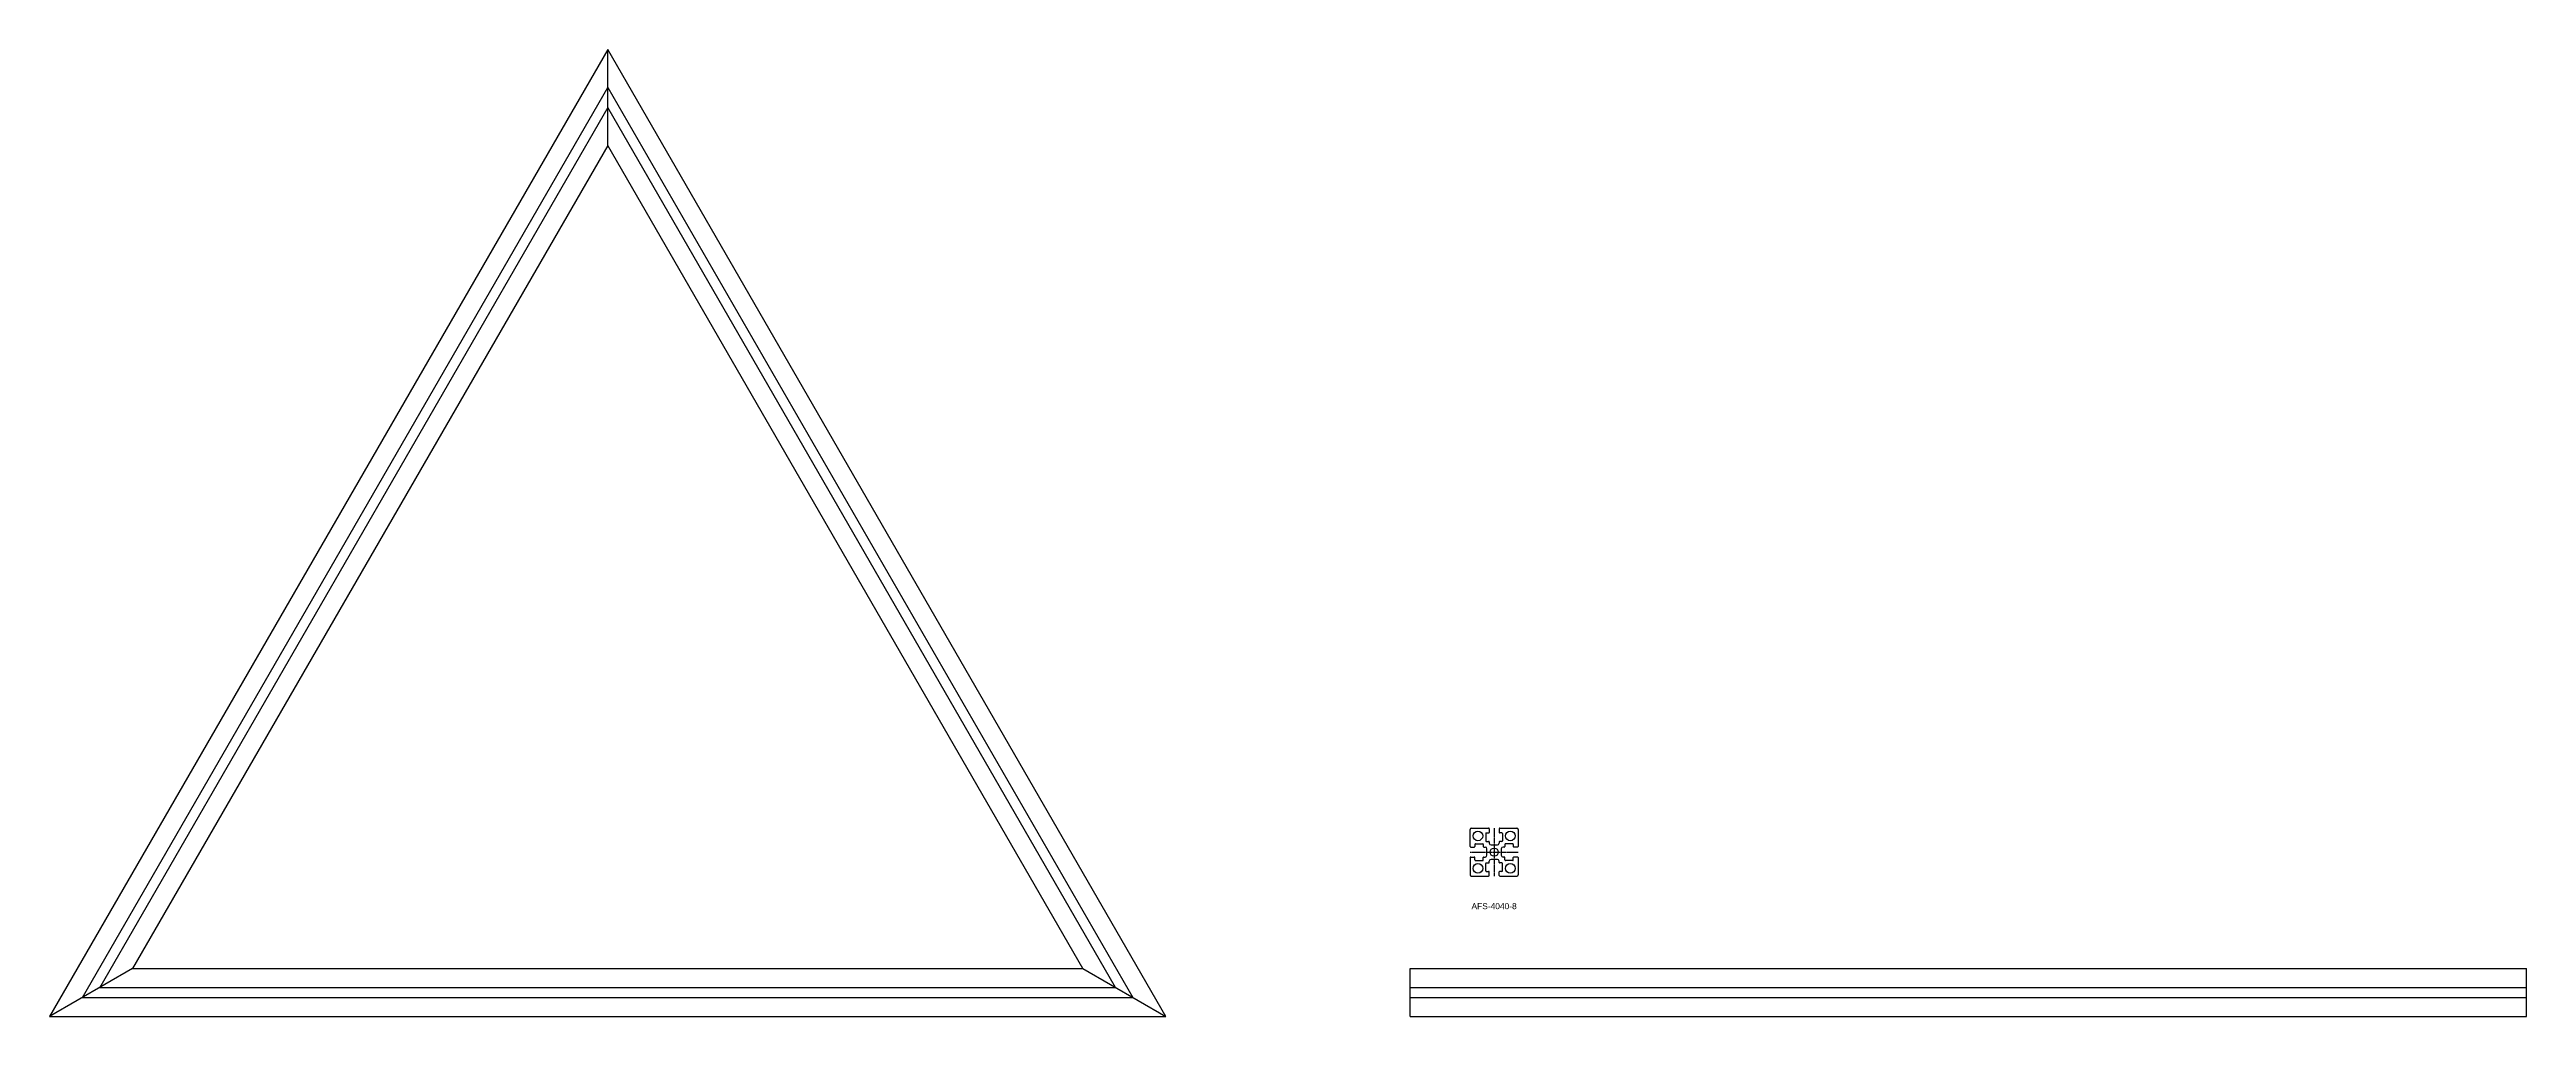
# Model space of a CAD drawing. Header units: millimetres. Extents: x 2762 to 4825, y 1083 to 1888.
import ezdxf
from ezdxf.enums import TextEntityAlignment as Align

# ---------------------------------------------------------------- set-up
doc = ezdxf.new("R2010")
doc.units = ezdxf.units.MM
doc.linetypes.add('CENTER', pattern=[1.263888, 1, -0.069444, 0.125, -0.069444])
doc.styles.get("Standard").update_dxf_attribs({"font": 'arial.ttf'})

msp = doc.modelspace()

# ---------------------------------------------------------------- linework, layer by layer
for p, q in [((3226.7, 1888.4), (2761.7, 1083)), ((3691.7, 1083), (3226.7, 1888.4)), ((3226.7, 1808.4), (3226.7, 1888.4)), ((2789.1, 1098.9), (3226.7, 1856.7)), ((3226.7, 1840.1), (2803.5, 1107.2)), ((3226.7, 1856.7), (3664.2, 1098.9)), ((3649.8, 1107.2), (3226.7, 1840.1)), ((3226.7, 1808.4), (2830.9, 1123)), ((3622.4, 1123), (3226.7, 1808.4)), ((2830.9, 1123), (2761.7, 1083)), ((2830.9, 1123), (3622.4, 1123)), ((3622.4, 1123), (3691.7, 1083)), ((3895.1, 1123), (4825.1, 1123)), ((3895.1, 1083), (3895.1, 1123)), ((4825.1, 1083), (4825.1, 1123)), ((2789.1, 1098.9), (3664.2, 1098.9)), ((2803.5, 1107.2), (3649.8, 1107.2)), ((3895.1, 1107.2), (4825.1, 1107.2)), ((3895.1, 1098.9), (4825.1, 1098.9)), ((2761.7, 1083), (3691.7, 1083)), ((3895.1, 1083), (4825.1, 1083))]:
    msp.add_line(p, q)
at = {"color": 7, "linetype": 'Continuous'}
for p, q in [((3945.1, 1224.6), (3945.1, 1238.9)), ((3946.1, 1239.9), (3960.5, 1239.9)), ((3961, 1239.4), (3961, 1236.4)), ((3969.3, 1239.4), (3969.3, 1236.4)), ((3969.8, 1239.9), (3984.1, 1239.9)), ((3985.1, 1238.9), (3985.1, 1224.6)), ((3945.6, 1224.1), (3948.6, 1224.1)), ((3949.1, 1226.4), (3949.1, 1224.6)), ((3949.6, 1226.9), (3955.6, 1226.9)), ((3956.1, 1226.4), (3956.1, 1224.6)), ((3956.6, 1224.1), (3957.6, 1224.1)), ((3958.1, 1235.4), (3958.1, 1229.4)), ((3958.6, 1235.9), (3960.5, 1235.9)), ((3958.6, 1228.9), (3960.5, 1228.9)), ((3959.1, 1217.3), (3959.1, 1222.6)), ((3961, 1228.4), (3961, 1227.4)), ((3962.5, 1225.9), (3967.8, 1225.9)), ((3969.3, 1228.4), (3969.3, 1227.4)), ((3971.6, 1235.9), (3969.8, 1235.9)), ((3971.6, 1228.9), (3969.8, 1228.9)), ((3971.1, 1222.6), (3971.1, 1217.3)), ((3972.1, 1235.4), (3972.1, 1229.4)), ((3973.6, 1224.1), (3972.6, 1224.1)), ((3974.1, 1226.4), (3974.1, 1224.6)), ((3980.6, 1226.9), (3974.6, 1226.9)), ((3981.1, 1226.4), (3981.1, 1224.6)), ((3984.6, 1224.1), (3981.6, 1224.1)), ((3945.1, 1215.3), (3945.1, 1200.9)), ((3945.6, 1215.8), (3948.6, 1215.8)), ((3946.1, 1199.9), (3960.5, 1199.9)), ((3949.1, 1213.4), (3949.1, 1215.3)), ((3949.6, 1212.9), (3955.6, 1212.9)), ((3956.1, 1213.4), (3956.1, 1215.3)), ((3956.6, 1215.8), (3957.6, 1215.8)), ((3958.1, 1204.4), (3958.1, 1210.4)), ((3958.6, 1210.9), (3960.5, 1210.9)), ((3958.6, 1203.9), (3960.5, 1203.9)), ((3961, 1211.4), (3961, 1212.4)), ((3961, 1200.4), (3961, 1203.4)), ((3967.8, 1213.9), (3962.5, 1213.9)), ((3969.3, 1211.4), (3969.3, 1212.4)), ((3969.3, 1200.4), (3969.3, 1203.4)), ((3971.6, 1210.9), (3969.8, 1210.9)), ((3971.6, 1203.9), (3969.8, 1203.9)), ((3969.8, 1199.9), (3984.1, 1199.9)), ((3972.1, 1204.4), (3972.1, 1210.4)), ((3973.6, 1215.8), (3972.6, 1215.8)), ((3974.1, 1213.4), (3974.1, 1215.3)), ((3980.6, 1212.9), (3974.6, 1212.9)), ((3981.1, 1213.4), (3981.1, 1215.3)), ((3984.6, 1215.8), (3981.6, 1215.8)), ((3985.1, 1215.3), (3985.1, 1200.9))]:
    msp.add_line(p, q, dxfattribs=at)
at = {"color": 5, "linetype": 'CENTER'}
for p, q in [((3965.1, 1239.9), (3965.1, 1199.9)), ((3945.1, 1219.9), (3985.1, 1219.9))]:
    msp.add_line(p, q, dxfattribs=at)
at = {"color": 7, "linetype": 'Continuous'}
for centre, radius in [((3951.6, 1233.4), 4), ((3965.1, 1219.9), 3.4), ((3978.6, 1233.4), 4), ((3951.6, 1206.4), 4), ((3978.6, 1206.4), 4)]:
    msp.add_circle(centre, radius, dxfattribs=at)
for centre, radius, start, end in [((3946.1, 1238.9), 1, 90, 180), ((3960.5, 1239.4), 0.5, 0, 90), ((3969.8, 1239.4), 0.5, 90, 180), ((3984.1, 1238.9), 1, 0, 90), ((3945.6, 1224.6), 0.5, 180, 270), ((3948.6, 1224.6), 0.5, 270, 0), ((3949.6, 1226.4), 0.5, 90, 180), ((3955.6, 1226.4), 0.5, 0, 90), ((3956.6, 1224.6), 0.5, 180, 270), ((3957.6, 1222.6), 1.5, 0, 90), ((3958.6, 1235.4), 0.5, 90, 180), ((3958.6, 1229.4), 0.5, 180, 270), ((3960.5, 1236.4), 0.5, 270, 0), ((3960.5, 1228.4), 0.5, 0, 90), ((3962.5, 1227.4), 1.5, 180, 270), ((3967.8, 1227.4), 1.5, 270, 0), ((3969.8, 1236.4), 0.5, 180, 270), ((3969.8, 1228.4), 0.5, 90, 180), ((3972.6, 1222.6), 1.5, 90, 180), ((3971.6, 1235.4), 0.5, 0, 90), ((3971.6, 1229.4), 0.5, 270, 0), ((3973.6, 1224.6), 0.5, 270, 0), ((3974.6, 1226.4), 0.5, 90, 180), ((3980.6, 1226.4), 0.5, 0, 90), ((3981.6, 1224.6), 0.5, 180, 270), ((3984.6, 1224.6), 0.5, 270, 0), ((3945.6, 1215.3), 0.5, 90, 180), ((3946.1, 1200.9), 1, 180, 270), ((3948.6, 1215.3), 0.5, 0, 90), ((3949.6, 1213.4), 0.5, 180, 270), ((3955.6, 1213.4), 0.5, 270, 0), ((3956.6, 1215.3), 0.5, 90, 180), ((3957.6, 1217.3), 1.5, 270, 0), ((3958.6, 1210.4), 0.5, 90, 180), ((3958.6, 1204.4), 0.5, 180, 270), ((3960.5, 1211.4), 0.5, 270, 0), ((3960.5, 1203.4), 0.5, 0, 90), ((3960.5, 1200.4), 0.5, 270, 0), ((3962.5, 1212.4), 1.5, 90, 180), ((3967.8, 1212.4), 1.5, 0, 90), ((3969.8, 1211.4), 0.5, 180, 270), ((3969.8, 1203.4), 0.5, 90, 180), ((3969.8, 1200.4), 0.5, 180, 270), ((3972.6, 1217.3), 1.5, 180, 270), ((3971.6, 1210.4), 0.5, 0, 90), ((3971.6, 1204.4), 0.5, 270, 0), ((3973.6, 1215.3), 0.5, 0, 90), ((3974.6, 1213.4), 0.5, 180, 270), ((3980.6, 1213.4), 0.5, 270, 0), ((3981.6, 1215.3), 0.5, 90, 180), ((3984.1, 1200.9), 1, 270, 0), ((3984.6, 1215.3), 0.5, 0, 90)]:
    msp.add_arc(centre, radius, start, end, dxfattribs=at)

# ---------------------------------------------------------------- texts
msp.add_text('AFS-4040-8', height=5, dxfattribs=at).set_placement((3965.1, 1174.9), align=Align.MIDDLE_CENTER)

doc.saveas('drawing.dxf')
